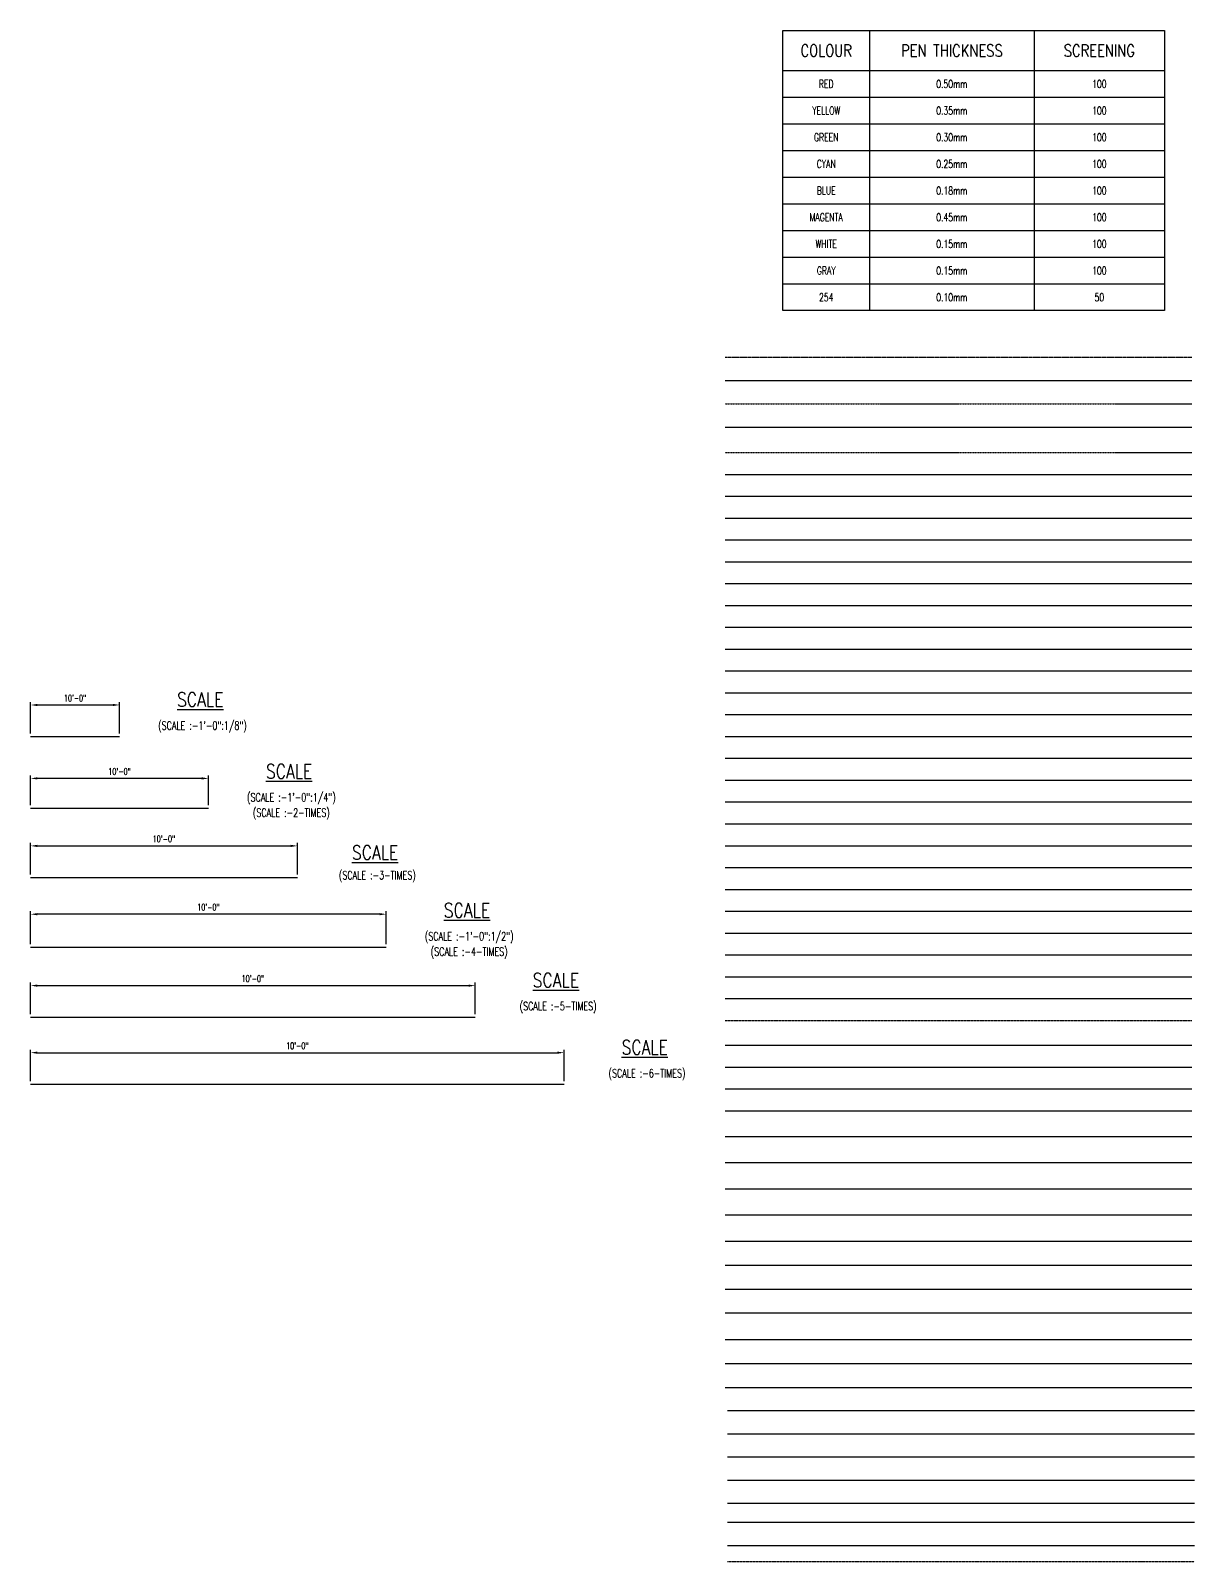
# Model space of a CAD drawing. Header units: inches. Extents: x 61991 to 161106, y 29687 to 64402.
# Drawn here: x 61991 to 63561, y 35909 to 37976 of the extents above; entities that cross this region are included whole.
import ezdxf
from ezdxf.enums import TextEntityAlignment as Align

# ---------------------------------------------------------------- set-up
doc = ezdxf.new("R2010")
doc.units = ezdxf.units.IN
doc.header["$MEASUREMENT"] = 0
doc.header["$PDMODE"] = 2
for name, pattern in [('ACAD_ISO05W100', [33, 24, -3, 0, -3, 0, -3]), ('CENTER', [2, 1.25, -0.25, 0.25, -0.25]), ('HIDDEN', [0.375, 0.25, -0.125])]:
    doc.linetypes.add(name, pattern=pattern)
for name, color, linetype in [('CLOUD', 7, 'Continuous'), ('dim', 5, 'Continuous'), ('DIM-COL', 5, 'Continuous'), ('DIM-FTG', 5, 'Continuous'), ('FRAME TABLE', 5, 'Continuous'), ('GRID', 8, 'CENTER'), ('GROUT', 8, 'Continuous'), ('hatch', 8, 'Continuous'), ('HATCH COL', 8, 'Continuous'), ('hidden', 8, 'HIDDEN'), ('LEVLE PLAN', 3, 'Continuous'), ('LINE CENTER', 8, 'CENTER'), ('LINE WORK', 4, 'Continuous'), ('NO. BEAM', 3, 'Continuous'), ('NO. COLUMN', 1, 'Continuous'), ('NO. FOOTING', 1, 'Continuous'), ('NO. GRID', 1, 'Continuous'), ('NO. SECTION', 1, 'Continuous'), ('NO. SLAB', 2, 'Continuous'), ('p.c.c.', 8, 'Continuous'), ('R.C.C. BEAM INNER', 4, 'HIDDEN'), ('R.C.C. BEAM OUTTER', 4, 'Continuous'), ('R.C.C. DROP PANEL', 4, 'Continuous'), ('R.C.C. EXISTING STRUCTURE', 5, 'ACAD_ISO05W100'), ('R.C.C. FOOTING', 4, 'Continuous'), ('R.C.C. SLAB', 4, 'Continuous'), ('R.C.C. STAIRCASE', 5, 'Continuous'), ('R.C.C. STRUCTURE', 4, 'Continuous'), ('R.C.C.COLUMN', 1, 'Continuous'), ('reinforcement', 6, 'Continuous'), ('REINFORCEMENT LINKS', 2, 'Continuous'), ('REINFORCEMENT STIRRUPS', 2, 'Continuous'), ('steel angle', 4, 'Continuous'), ('STEEL MB', 6, 'Continuous'), ('steel mc', 2, 'Continuous'), ('STEEL PIPE', 2, 'Continuous'), ('STEEL PLATE BASE', 1, 'Continuous'), ('STEEL PLATE CAP', 3, 'Continuous'), ('STEEL PLATE CHEQ', 4, 'Continuous'), ('STEEL PLATE GUSSET', 2, 'Continuous'), ('STEEL PLATE INSERT', 1, 'Continuous'), ('STEEL PLATE STIFFNER', 2, 'Continuous'), ('STEEL TATA', 2, 'Continuous'), ('SUNK', 8, 'Continuous'), ('TEXT NORMAL', 4, 'Continuous'), ('TEXT SCHEDULE', 2, 'Continuous'), ('TEXT SCHEDULE COLUMN', 4, 'Continuous'), ('TEXT SCHEDULE SLAB', 4, 'Continuous'), ('TEXT SHEDULE BEAM', 4, 'Continuous'), ('title', 6, 'Continuous'), ('txt', 4, 'Continuous'), ('WALL BRICK', 4, 'Continuous'), ('WALL SIPOREX', 4, 'Continuous'), ('WALL UCR MASONERY', 4, 'Continuous'), ('weld', 8, 'Continuous')]:
    doc.layers.add(name, color=color, linetype=linetype)
doc.styles.add('ROMANS', font='R.SHX', dxfattribs={"width": 0.7})
doc.dimstyles.new('DIM (3)', dxfattribs={"dimscale": 0, "dimtxt": 9, "dimasz": 9, "dimexe": 4, "dimexo": 4, "dimgap": 4, "dimtad": 1, "dimdec": 0, "dimlfac": 0.333333, "dimzin": 1, "dimdsep": 46, "dimlunit": 4, "dimtxsty": 'ROMANS', "dimcen": 0, "dimclrd": 5, "dimclre": 5, "dimclrt": 4, "dimadec": 0, "dimazin": 0, "dimtfac": 1, "dimtdec": 0, "dimtix": 1, "dimtmove": 2, "dimatfit": 3, "dimfxl": 0, "dimfrac": 1, "dimtzin": 0, "dimarcsym": 0})
doc.dimstyles.new('DIM-6', dxfattribs={"dimscale": 0, "dimtxt": 9, "dimasz": 9, "dimexe": 4, "dimexo": 4, "dimgap": 4, "dimtad": 1, "dimdec": 0, "dimlfac": 0.166667, "dimzin": 1, "dimdsep": 46, "dimlunit": 4, "dimtxsty": 'ROMANS', "dimcen": 0, "dimclrd": 5, "dimclre": 5, "dimclrt": 4, "dimadec": 0, "dimazin": 0, "dimtfac": 1, "dimtdec": 0, "dimtix": 1, "dimtmove": 2, "dimatfit": 3, "dimfxl": 0, "dimtzin": 0, "dimlwd": -1, "dimlwe": -1, "dimarcsym": 0})
doc.dimstyles.new('DIM24(4)', dxfattribs={"dimscale": 0, "dimtxt": 9, "dimasz": 9, "dimexe": 4, "dimexo": 4, "dimgap": 4, "dimtad": 1, "dimdec": 0, "dimlfac": 0.25, "dimzin": 1, "dimdsep": 46, "dimlunit": 4, "dimtxsty": 'ROMANS', "dimcen": 0, "dimclrd": 5, "dimclre": 5, "dimclrt": 4, "dimadec": 0, "dimazin": 0, "dimtfac": 1, "dimtdec": 0, "dimtix": 1, "dimtmove": 2, "dimatfit": 3, "dimfxl": 0, "dimfrac": 1, "dimtzin": 0, "dimarcsym": 0})
doc.dimstyles.new('DIM30(5)', dxfattribs={"dimscale": 0, "dimtxt": 9, "dimasz": 9, "dimexe": 4, "dimexo": 4, "dimgap": 4, "dimtad": 1, "dimdec": 0, "dimlfac": 0.2, "dimzin": 1, "dimdsep": 46, "dimlunit": 4, "dimtxsty": 'ROMANS', "dimcen": 0, "dimclrd": 5, "dimclre": 5, "dimclrt": 4, "dimadec": 0, "dimazin": 0, "dimtfac": 1, "dimtdec": 0, "dimtix": 1, "dimtmove": 2, "dimatfit": 3, "dimfxl": 0, "dimfrac": 1, "dimtzin": 0, "dimarcsym": 0})
doc.dimstyles.new('DIM48(2)', dxfattribs={"dimscale": 0, "dimtxt": 9, "dimasz": 9, "dimexe": 4, "dimexo": 4, "dimgap": 4, "dimtad": 1, "dimdec": 0, "dimlfac": 0.5, "dimzin": 1, "dimdsep": 46, "dimlunit": 4, "dimtxsty": 'ROMANS', "dimcen": 0, "dimclrd": 5, "dimclre": 5, "dimclrt": 4, "dimadec": 0, "dimazin": 0, "dimtfac": 1, "dimtdec": 0, "dimtix": 1, "dimtmove": 2, "dimatfit": 3, "dimfxl": 0, "dimfrac": 1, "dimtzin": 0, "dimarcsym": 0})
doc.dimstyles.new('DIM96', dxfattribs={"dimscale": 0, "dimtxt": 9, "dimasz": 9, "dimexe": 4, "dimexo": 4, "dimgap": 4, "dimtad": 1, "dimdec": 0, "dimzin": 1, "dimdsep": 46, "dimlunit": 4, "dimtxsty": 'ROMANS', "dimcen": 0, "dimclrd": 5, "dimclre": 5, "dimclrt": 4, "dimadec": 0, "dimazin": 0, "dimtfac": 1, "dimtdec": 0, "dimtix": 1, "dimtmove": 2, "dimatfit": 3, "dimfxl": 0, "dimfrac": 1, "dimtzin": 0, "dimlwd": -1, "dimlwe": -1, "dimarcsym": 0})

# ---------------------------------------------------------------- blocks, each defined once
blk = doc.blocks.new('*D283')
at = {"color": 5, "transparency": 16777216}
for p, q in [((61990.7, 37026.8), (61990.7, 37069.3)), ((62110.7, 37026.8), (62110.7, 37069.3)), ((61999.7, 37065.3), (62101.7, 37065.3))]:
    blk.add_line(p, q, dxfattribs=at)
for points in [[(61999.7, 37066.8), (61999.7, 37063.8), (61990.7, 37065.3)], [(62101.7, 37066.8), (62101.7, 37063.8), (62110.7, 37065.3)]]:
    blk.add_solid(points, dxfattribs=at)
at = {"layer": 'Defpoints', "color": 0, "transparency": 16777216}
for p in [(62110.7, 37065.3), (61990.7, 37022.8), (62110.7, 37022.8)]:
    blk.add_point(p, dxfattribs=at)
at = {"color": 4, "transparency": 16777216, "insert": (62050.7, 37074.6), "char_height": 9, "attachment_point": 5, "style": 'ROMANS'}
blk.add_mtext('10\'-0"', dxfattribs=at)
blk = doc.blocks.new('*D284')
at = {"color": 5, "lineweight": -2, "transparency": 16777216}
for p, q in [((61990.7, 36929.9), (61990.7, 36970.2)), ((62221.7, 36966.2), (61999.7, 36966.2)), ((62230.7, 36929.9), (62230.7, 36970.2))]:
    blk.add_line(p, q, dxfattribs=at)
at = {"color": 5, "transparency": 16777216}
for points in [[(61999.7, 36967.7), (61999.7, 36964.7), (61990.7, 36966.2)], [(62221.7, 36967.7), (62221.7, 36964.7), (62230.7, 36966.2)]]:
    blk.add_solid(points, dxfattribs=at)
at = {"layer": 'Defpoints', "color": 0, "transparency": 16777216}
for p in [(61990.7, 36966.2), (61990.7, 36925.9), (62230.7, 36925.9)]:
    blk.add_point(p, dxfattribs=at)
at = {"color": 4, "transparency": 16777216, "insert": (62110.7, 36975.5), "char_height": 9, "attachment_point": 5, "style": 'ROMANS'}
blk.add_mtext('10\'-0"', dxfattribs=at)
blk = doc.blocks.new('*D285')
at = {"color": 5, "lineweight": -2, "transparency": 16777216}
for p, q in [((61990.7, 36742.4), (61990.7, 36786.9)), ((62461.7, 36782.9), (61999.7, 36782.9)), ((62470.7, 36742.4), (62470.7, 36786.9))]:
    blk.add_line(p, q, dxfattribs=at)
at = {"color": 5, "transparency": 16777216}
for points in [[(61999.7, 36784.4), (61999.7, 36781.4), (61990.7, 36782.9)], [(62461.7, 36784.4), (62461.7, 36781.4), (62470.7, 36782.9)]]:
    blk.add_solid(points, dxfattribs=at)
at = {"layer": 'Defpoints', "color": 0, "transparency": 16777216}
for p in [(61990.7, 36782.9), (61990.7, 36738.4), (62470.7, 36738.4)]:
    blk.add_point(p, dxfattribs=at)
at = {"color": 4, "transparency": 16777216, "insert": (62230.7, 36792.3), "char_height": 9, "attachment_point": 5, "style": 'ROMANS'}
blk.add_mtext('10\'-0"', dxfattribs=at)
blk = doc.blocks.new('*D286')
at = {"color": 5, "lineweight": -2, "transparency": 16777216}
for p, q in [((61990.7, 36648), (61990.7, 36690.5)), ((61999.7, 36686.5), (62581.7, 36686.5)), ((62590.7, 36648), (62590.7, 36690.5))]:
    blk.add_line(p, q, dxfattribs=at)
at = {"color": 5, "transparency": 16777216}
for points in [[(61999.7, 36688), (61999.7, 36685), (61990.7, 36686.5)], [(62581.7, 36688), (62581.7, 36685), (62590.7, 36686.5)]]:
    blk.add_solid(points, dxfattribs=at)
at = {"layer": 'Defpoints', "color": 0, "transparency": 16777216}
for p in [(62590.7, 36686.5), (61990.7, 36644), (62590.7, 36644)]:
    blk.add_point(p, dxfattribs=at)
at = {"color": 4, "transparency": 16777216, "insert": (62290.7, 36695.9), "char_height": 9, "attachment_point": 5, "style": 'ROMANS'}
blk.add_mtext('10\'-0"', dxfattribs=at)
blk = doc.blocks.new('*D287')
at = {"color": 5, "lineweight": -2, "transparency": 16777216}
for p, q in [((61990.7, 36836.6), (61990.7, 36879.1)), ((61999.7, 36875.1), (62341.7, 36875.1)), ((62350.7, 36836.6), (62350.7, 36879.1))]:
    blk.add_line(p, q, dxfattribs=at)
at = {"color": 5, "transparency": 16777216}
for points in [[(61999.7, 36876.6), (61999.7, 36873.6), (61990.7, 36875.1)], [(62341.7, 36873.6), (62341.7, 36876.6), (62350.7, 36875.1)]]:
    blk.add_solid(points, dxfattribs=at)
at = {"layer": 'Defpoints', "color": 0, "transparency": 16777216}
for p in [(62350.7, 36875.1), (61990.7, 36832.6), (62350.7, 36832.6)]:
    blk.add_point(p, dxfattribs=at)
at = {"color": 4, "transparency": 16777216, "insert": (62170.7, 36884.5), "char_height": 9, "attachment_point": 5, "style": 'ROMANS'}
blk.add_mtext('10\'-0"', dxfattribs=at)
blk = doc.blocks.new('*D288')
at = {"color": 5, "transparency": 16777216}
for p, q in [((61990.7, 36557.5), (61990.7, 36600)), ((61999.7, 36596), (62701.7, 36596)), ((62710.7, 36557.5), (62710.7, 36600))]:
    blk.add_line(p, q, dxfattribs=at)
for points in [[(61999.7, 36597.5), (61999.7, 36594.5), (61990.7, 36596)], [(62701.7, 36597.5), (62701.7, 36594.5), (62710.7, 36596)]]:
    blk.add_solid(points, dxfattribs=at)
at = {"layer": 'Defpoints', "color": 0, "transparency": 16777216}
for p in [(62710.7, 36596), (61990.7, 36553.5), (62710.7, 36553.5)]:
    blk.add_point(p, dxfattribs=at)
at = {"color": 4, "transparency": 16777216, "insert": (62350.7, 36605.3), "char_height": 9, "attachment_point": 5, "style": 'ROMANS'}
blk.add_mtext('10\'-0"', dxfattribs=at)

msp = doc.modelspace()

# ---------------------------------------------------------------- linework, layer by layer
for p, q in [((61990.68937, 37022.76944), (62110.68937, 37022.76944)), ((61990.68937, 36925.90839), (62230.68937, 36925.90839)), ((61990.68937, 36832.60243), (62350.68937, 36832.60243)), ((61990.68937, 36738.38175), (62470.68937, 36738.38175)), ((61990.68937, 36644.03375), (62590.68937, 36644.03375)), ((61990.68937, 36553.46496), (62710.68937, 36553.46496))]:
    msp.add_line(p, q)
at = {"layer": 'CLOUD'}
msp.add_line((62928.11169, 36757.4627), (63558.11169, 36757.4627), dxfattribs=at)
at = {"layer": 'dim'}
msp.add_line((62928.11169, 36963.83005), (63558.11169, 36963.83005), dxfattribs=at)
at = {"layer": 'DIM-COL'}
msp.add_line((62928.11169, 36934.349), (63558.11169, 36934.349), dxfattribs=at)
at = {"layer": 'DIM-FTG'}
msp.add_line((62928.11169, 36904.86795), (63558.11169, 36904.86795), dxfattribs=at)
at = {"layer": 'FRAME TABLE', "color": 7}
for p, q in [((63123.03381, 37975.5291), (63123.03381, 37597.5291)), ((63345.11426, 37975.5291), (63345.11426, 37597.5291)), ((63005.97848, 37921.5291), (63521.10341, 37921.5291))]:
    msp.add_line(p, q, dxfattribs=at)
at = {"layer": 'FRAME TABLE'}
for p, q in [((63005.97848, 37885.5291), (63521.10341, 37885.5291)), ((63005.97848, 37849.5291), (63521.10341, 37849.5291)), ((63005.97848, 37813.5291), (63521.10341, 37813.5291)), ((63005.97848, 37777.5291), (63521.10341, 37777.5291)), ((63005.97848, 37741.5291), (63521.10341, 37741.5291)), ((63005.97848, 37705.5291), (63521.10341, 37705.5291)), ((63005.97848, 37669.5291), (63521.10341, 37669.5291)), ((63005.97848, 37633.5291), (63521.10341, 37633.5291)), ((62928.11169, 36845.90585), (63558.11169, 36845.90585))]:
    msp.add_line(p, q, dxfattribs=at)
at = {"layer": 'FRAME TABLE', "color": 7}
msp.add_lwpolyline([(63005.97848, 37975.5291), (63521.10341, 37975.5291), (63521.10341, 37597.5291), (63005.97848, 37597.5291)], close=True, dxfattribs=at)
at = {"layer": 'GRID'}
msp.add_line((62928.11169, 36639.5385), (63558.11169, 36639.5385), dxfattribs=at)
at = {"layer": 'GROUT'}
msp.add_line((62928.11169, 36698.5006), (63558.11169, 36698.5006), dxfattribs=at)
at = {"layer": 'hatch'}
msp.add_line((62928.11169, 36786.94375), (63558.11169, 36786.94375), dxfattribs=at)
at = {"layer": 'HATCH COL'}
msp.add_line((62928.11169, 36816.4248), (63558.11169, 36816.4248), dxfattribs=at)
at = {"layer": 'hidden'}
msp.add_line((62928.11169, 37471.60272), (63558.11169, 37471.60272), dxfattribs=at)
at = {"layer": 'LEVLE PLAN'}
msp.add_line((62928.11169, 37288.1216), (63558.11169, 37288.1216), dxfattribs=at)
at = {"layer": 'LINE CENTER'}
msp.add_line((62931.40371, 35909.36518), (63561.40371, 35909.36518), dxfattribs=at)
at = {"layer": 'LINE WORK'}
msp.add_line((62928.11169, 37258.64055), (63558.11169, 37258.64055), dxfattribs=at)
at = {"layer": 'NO. BEAM'}
msp.add_line((62928.11169, 37229.1595), (63558.11169, 37229.1595), dxfattribs=at)
at = {"layer": 'NO. COLUMN'}
msp.add_line((62928.11169, 36993.3111), (63558.11169, 36993.3111), dxfattribs=at)
at = {"layer": 'NO. FOOTING'}
msp.add_line((62928.11169, 37199.67845), (63558.11169, 37199.67845), dxfattribs=at)
at = {"layer": 'NO. GRID'}
msp.add_line((62928.11169, 36875.3869), (63558.11169, 36875.3869), dxfattribs=at)
at = {"layer": 'NO. SECTION'}
msp.add_line((62928.11169, 37022.79215), (63558.11169, 37022.79215), dxfattribs=at)
at = {"layer": 'NO. SLAB'}
msp.add_line((62928.11169, 37170.1974), (63558.11169, 37170.1974), dxfattribs=at)
at = {"layer": 'p.c.c.'}
msp.add_line((62928.11169, 36727.98165), (63558.11169, 36727.98165), dxfattribs=at)
at = {"layer": 'R.C.C. BEAM INNER'}
msp.add_line((62928.11169, 37406.0458), (63558.11169, 37406.0458), dxfattribs=at)
at = {"layer": 'R.C.C. BEAM OUTTER'}
msp.add_line((62928.11169, 37376.56475), (63558.11169, 37376.56475), dxfattribs=at)
at = {"layer": 'R.C.C. DROP PANEL'}
msp.add_line((62928.11169, 37347.0837), (63558.11169, 37347.0837), dxfattribs=at)
at = {"layer": 'R.C.C. EXISTING STRUCTURE', "ltscale": 0.02}
msp.add_line((62928.11169, 37534.64429), (63558.11169, 37534.64429), dxfattribs=at)
at = {"layer": 'R.C.C. FOOTING'}
msp.add_line((62928.11169, 37317.60265), (63558.11169, 37317.60265), dxfattribs=at)
at = {"layer": 'R.C.C. SLAB'}
msp.add_line((62928.11169, 37503.1235), (63558.11169, 37503.1235), dxfattribs=at)
at = {"layer": 'R.C.C. STAIRCASE'}
msp.add_line((62931.40372, 36050.34094), (63561.40372, 36050.34094), dxfattribs=at)
at = {"layer": 'R.C.C. STRUCTURE'}
msp.add_line((62931.40372, 36112.93501), (63561.40372, 36112.93501), dxfattribs=at)
at = {"layer": 'R.C.C.COLUMN'}
msp.add_line((62928.11169, 37440.08193), (63558.11169, 37440.08193), dxfattribs=at)
at = {"layer": 'reinforcement'}
msp.add_line((62928.11169, 37140.71635), (63558.11169, 37140.71635), dxfattribs=at)
at = {"layer": 'REINFORCEMENT LINKS'}
msp.add_line((62931.40372, 35987.74686), (63561.40372, 35987.74686), dxfattribs=at)
at = {"layer": 'REINFORCEMENT STIRRUPS'}
msp.add_line((62931.40372, 36019.0439), (63561.40372, 36019.0439), dxfattribs=at)
at = {"layer": 'steel angle'}
msp.add_line((62928.11169, 36606.12614), (63558.11169, 36606.12614), dxfattribs=at)
at = {"layer": 'STEEL MB'}
msp.add_line((62928.11169, 36576.64509), (63558.11169, 36576.64509), dxfattribs=at)
at = {"layer": 'steel mc'}
msp.add_line((62928.11169, 36547.16404), (63558.11169, 36547.16404), dxfattribs=at)
at = {"layer": 'STEEL PIPE'}
msp.add_line((62928.11169, 36377.26667), (63558.11169, 36377.26667), dxfattribs=at)
at = {"layer": 'STEEL PLATE BASE'}
msp.add_line((62928.11169, 36482.69931), (63558.11169, 36482.69931), dxfattribs=at)
at = {"layer": 'STEEL PLATE CAP'}
msp.add_line((62931.40372, 35930.82882), (63561.40372, 35930.82882), dxfattribs=at)
at = {"layer": 'STEEL PLATE CHEQ'}
msp.add_line((62931.40372, 35962.12585), (63561.40372, 35962.12585), dxfattribs=at)
at = {"layer": 'STEEL PLATE GUSSET'}
msp.add_line((62928.11169, 36412.0504), (63558.11169, 36412.0504), dxfattribs=at)
at = {"layer": 'STEEL PLATE INSERT'}
msp.add_line((62928.11169, 36309.20001), (63558.11169, 36309.20001), dxfattribs=at)
at = {"layer": 'STEEL PLATE STIFFNER'}
msp.add_line((62928.11169, 36447.91558), (63558.11169, 36447.91558), dxfattribs=at)
at = {"layer": 'STEEL TATA'}
msp.add_line((62928.11169, 36341.40149), (63558.11169, 36341.40149), dxfattribs=at)
at = {"layer": 'SUNK'}
msp.add_line((62928.11169, 36669.01955), (63558.11169, 36669.01955), dxfattribs=at)
at = {"layer": 'TEXT NORMAL'}
msp.add_line((62928.11169, 37111.2353), (63558.11169, 37111.2353), dxfattribs=at)
at = {"layer": 'TEXT SCHEDULE'}
msp.add_line((62928.11169, 37081.75425), (63558.11169, 37081.75425), dxfattribs=at)
at = {"layer": 'TEXT SCHEDULE COLUMN'}
msp.add_line((62928.11169, 36208.63501), (63558.11169, 36208.63501), dxfattribs=at)
at = {"layer": 'TEXT SCHEDULE SLAB'}
msp.add_line((62928.11169, 36144.23204), (63558.11169, 36144.23204), dxfattribs=at)
at = {"layer": 'TEXT SHEDULE BEAM'}
msp.add_line((62928.11169, 36176.43353), (63558.11169, 36176.43353), dxfattribs=at)
at = {"layer": 'title'}
msp.add_line((62928.11169, 37052.2732), (63558.11169, 37052.2732), dxfattribs=at)
at = {"layer": 'WALL BRICK'}
msp.add_line((62928.11169, 36276.99853), (63558.11169, 36276.99853), dxfattribs=at)
at = {"layer": 'WALL SIPOREX'}
msp.add_line((62931.40372, 36081.63797), (63561.40372, 36081.63797), dxfattribs=at)
at = {"layer": 'WALL UCR MASONERY'}
msp.add_line((62928.11169, 36244.79704), (63558.11169, 36244.79704), dxfattribs=at)
at = {"layer": 'weld'}
msp.add_line((62928.11169, 36517.69403), (63558.11169, 36517.69403), dxfattribs=at)

# ---------------------------------------------------------------- texts
at = {"layer": 'TEXT NORMAL', "char_height": 10.8, "width": 0.0252, "attachment_point": 5, "style": 'ROMANS'}
for s, insert in [('{\\C1;RED}', (63064.50615, 37903.5291)), ('{\\C1;0.50mm}', (63234.07403, 37903.5291)), ('{\\C1;100}', (63433.10884, 37903.5291)), ('{\\C2;YELLOW}', (63064.50615, 37867.5291)), ('{\\C2;0.35mm}', (63234.07403, 37867.5291)), ('{\\C2;100}', (63433.10884, 37867.5291)), ('{\\C3;GREEN}', (63064.50615, 37831.5291)), ('{\\C3;0.30mm}', (63234.07403, 37831.5291)), ('{\\C3;100}', (63433.10884, 37831.5291)), ('{\\C4;CYAN}', (63064.50615, 37795.5291)), ('{\\C4;0.25mm}', (63234.07403, 37795.5291)), ('{\\C4;100}', (63433.10884, 37795.5291)), ('{\\C5;BLUE}', (63064.50615, 37759.5291)), ('{\\C5;0.18mm}', (63234.07403, 37759.5291)), ('{\\C5;100}', (63433.10884, 37759.5291)), ('{\\C6;MAGENTA}', (63064.50615, 37723.5291)), ('{\\C6;0.45mm}', (63234.07403, 37723.5291)), ('{\\C6;100}', (63433.10884, 37723.5291)), ('{\\C7;WHITE}', (63064.50615, 37687.5291)), ('{\\C7;0.15mm}', (63234.07403, 37687.5291)), ('{\\C7;100}', (63433.10884, 37687.5291)), ('{\\C8;GRAY}', (63064.50615, 37651.5291)), ('{\\C8;0.15mm}', (63234.07403, 37651.5291)), ('{\\C8;100}', (63433.10884, 37651.5291)), ('{\\C254;254}', (63064.50615, 37615.5291)), ('{\\C254;0.10mm}', (63234.07403, 37615.5291)), ('{\\C254;50}', (63433.10884, 37615.5291))]:
    msp.add_mtext(s, dxfattribs=dict(at, insert=insert))
at = {"layer": 'title', "style": 'ROMANS', "width": 0.8}
for s, height, p in [('COLOUR', 16.2, (63064.50615, 37948.5291)), ('PEN THICKNESS', 16.2, (63234.07403, 37948.5291)), ('SCREENING', 16.2, (63433.10884, 37948.5291)), ('%%USCALE', 19.2, (62219.60007, 37072.64596)), ('%%USCALE', 19.2, (62339.60007, 36975.78491)), ('%%USCALE', 19.2, (62455.6807, 36866.17727)), ('%%USCALE', 19.2, (62579.60007, 36788.25827)), ('%%USCALE', 19.2, (62699.60007, 36693.91027)), ('%%USCALE', 19.2, (62819.60007, 36603.34148))]:
    msp.add_text(s, height=height, dxfattribs=at).set_placement(p, align=Align.MIDDLE_CENTER)
at = {"layer": 'txt', "char_height": 9, "attachment_point": 5, "style": 'ROMANS'}
for s, insert in [('{\\H1.25x;(SCALE :-1\'-0":1/8")}', (62222.648, 37035.66163)), ('{\\H1.25x;(SCALE :-1\'-0":1/4")}', (62342.648, 36938.80058)), ('{\\H1.25x;(SCALE :-2-TIMES)}', (62342.648, 36918.06915)), ('{\\H1.25x;(SCALE :-3-TIMES)}', (62458.72862, 36833.69131)), ('{\\H1.25x;(SCALE :-1\'-0":1/2")}', (62582.648, 36751.27394)), ('{\\H1.25x;(SCALE :-4-TIMES)}', (62582.648, 36730.54251)), ('{\\H1.25x;(SCALE :-5-TIMES)}', (62702.648, 36656.92594)), ('{\\H1.25x;(SCALE :-6-TIMES)}', (62822.648, 36566.35715))]:
    msp.add_mtext(s, dxfattribs=dict(at, insert=insert))

# ---------------------------------------------------------------- dimensions: what is measured, and where the dimension line sits
for base, p1, p2, dimstyle, picture, middle in [((62110.68937, 37065.2711), (61990.68937, 37022.76944), (62110.68937, 37022.76944), 'DIM96', '*D283', (62050.68937, 37074.62824)), ((61990.68937, 36966.17376), (62230.68937, 36925.90839), (61990.68937, 36925.90839), 'DIM48(2)', '*D284', (62110.68937, 36975.5309)), ((62350.68937, 36875.11323), (61990.68937, 36832.60243), (62350.68937, 36832.60243), 'DIM (3)', '*D287', (62170.68937, 36884.47037)), ((61990.68937, 36782.93512), (62470.68937, 36738.38175), (61990.68937, 36738.38175), 'DIM24(4)', '*D285', (62230.68937, 36792.29226)), ((62590.68937, 36686.53541), (61990.68937, 36644.03375), (62590.68937, 36644.03375), 'DIM30(5)', '*D286', (62290.68937, 36695.89255)), ((62710.68937, 36595.96662), (61990.68937, 36553.46496), (62710.68937, 36553.46496), 'DIM-6', '*D288', (62350.68937, 36605.32376))]:
    dim = msp.add_linear_dim(base=base, p1=p1, p2=p2, dimstyle=dimstyle, override={"dimscale": 1})
    dim.commit()
    dim.dimension.update_dxf_attribs({"geometry": picture, "text_midpoint": middle})

doc.saveas('drawing.dxf')
